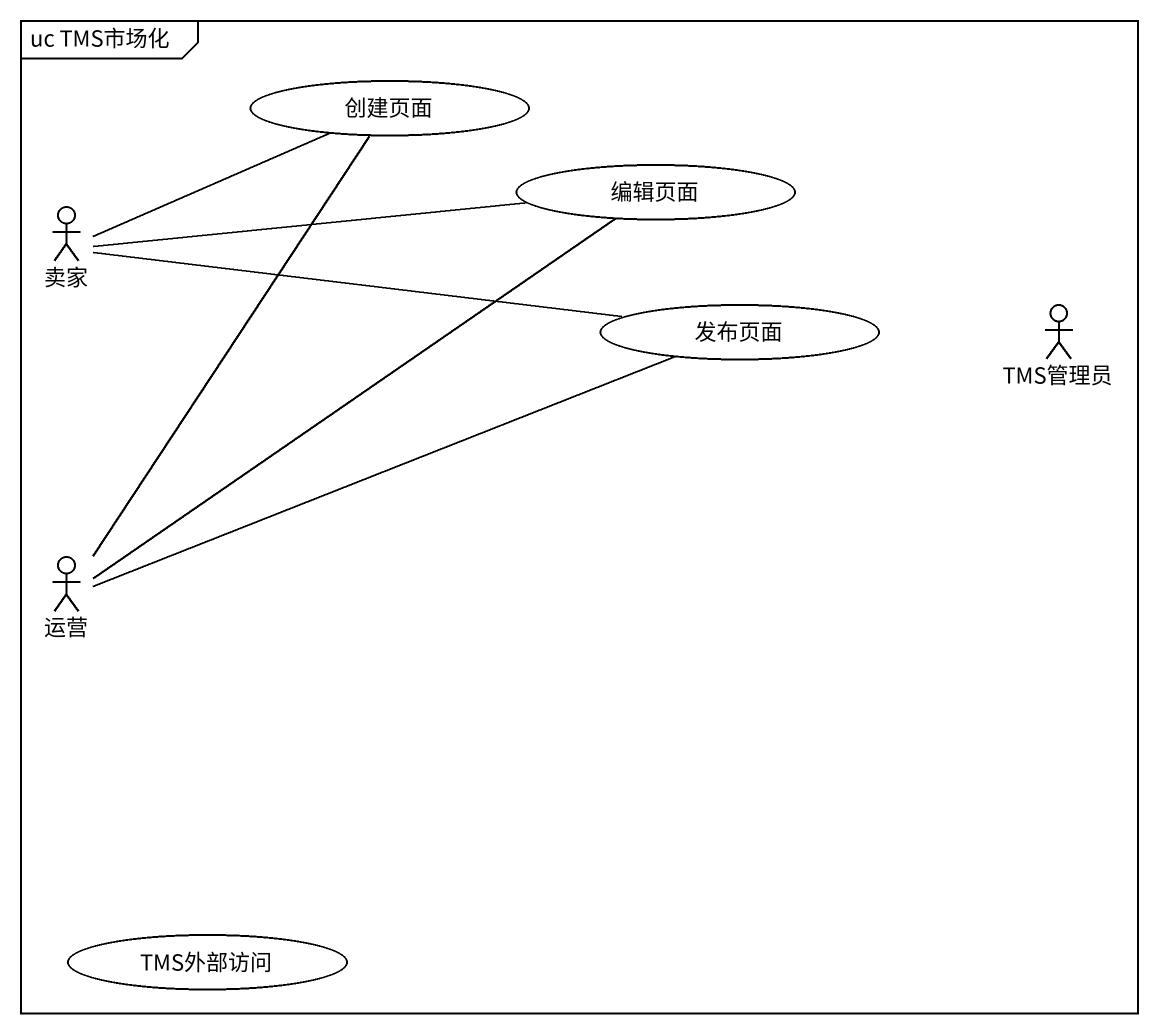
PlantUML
@startuml
mainframe uc TMS市场化
usecase 创建页面
usecase 编辑页面
actor 卖家
usecase 发布页面
actor TMS管理员
actor 运营
usecase TMS外部访问
卖家 -right- 创建页面
卖家 -right- 编辑页面
卖家 -right- 发布页面
运营 -up- 创建页面
运营 -up- 编辑页面
运营 -right- 发布页面
@enduml
